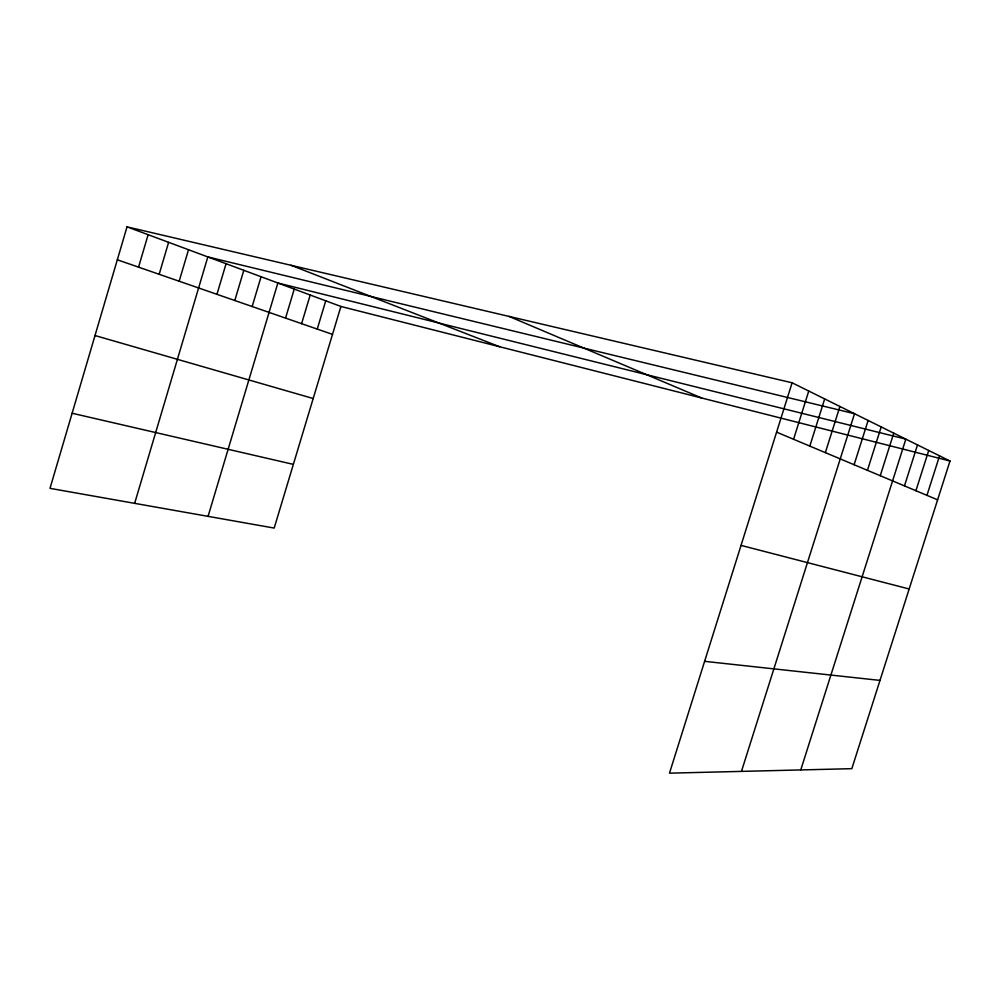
<?xml version="1.0" encoding="UTF-8"?>
<svg xmlns="http://www.w3.org/2000/svg" width="1000" height="1000" viewBox="0 0 1000 1000"><rect width="100%" height="100%" fill="white"/><g stroke="black" fill="none" stroke-linecap="round" stroke-linejoin="round"><path stroke-width="1.5" d="M127.025 226.838L50 488.35L274.188 528.075L340.9 306.462L127.025 226.838L792.1 382.788L950 461.012L851.825 768.675L669.488 773.162L792.1 382.788M138.55 267.15L148.138 234.688M159.162 274.3L168.612 242.325M179.175 281.225L188.512 249.725M134.65 503.35L207.825 256.925L854.525 413.713L741.462 771.388M216.95 294.325L226.062 263.712M234.8 300.512L243.8 270.312M252.162 306.525L261.062 276.737M208.062 516.362L277.863 283L905.85 439.137L800.763 769.925M285.55 318.1L294.237 289.1M301.6 323.663L310.188 295.038M317.238 329.087L325.737 300.825M793.575 439.275L808.75 391.037M809.812 446.1L824.675 398.925M825.35 452.638L839.912 406.475M854.1 464.725L868.125 420.45M867.438 470.325L881.188 426.925M880.25 475.712L893.75 433.15M904.463 485.9L917.5 444.913M915.913 490.712L928.725 450.475M926.95 495.35L939.55 455.838M704.613 661.338L879.987 680.4M72.125 413.25L293.363 464.375M340.9 306.462L950 461.012M741.025 545.388L909.163 588.987M95.013 335.538L313.188 398.525M117.312 259.788L332.5 334.375M291.05 265.287L499.613 346.737M776.6 432.137L937.613 499.837M509.012 316.4L701.663 398"/></g></svg>
